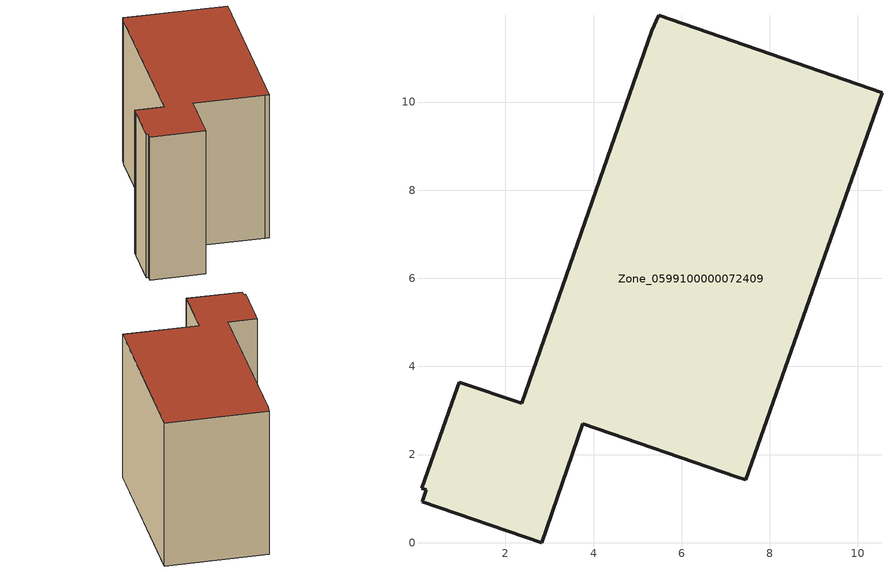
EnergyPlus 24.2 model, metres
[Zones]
Zone_0599100000072409
 floor ground (C_G): 0.1,1.23 0.84,3.36 0.95,3.64 2.38,3.16 5.32,11.61 5.48,11.97 10.55,10.21 7.46,1.43 7.24,1.5 3.75,2.7 2.82,0 0.12,0.93 0.2,1.2 z0
 wall outside (C_F): 0.12,0.93 2.82,0 3.75,2.7 7.24,1.5 7.46,1.43 10.55,10.21 5.48,11.97 5.32,11.61 2.38,3.16 0.95,3.64 0.84,3.36 0.1,1.23 0.2,1.2 0.12,0.93 z0:8.12
 roof outside (C_R): 0.95,3.64 0.84,3.36 0.1,1.23 0.2,1.2 0.12,0.93 2.82,0 3.75,2.7 7.24,1.5 7.46,1.43 10.55,10.21 5.48,11.97 5.32,11.61 2.38,3.16 z8.12
[BUILDING]
Pand.0599100000072409: North Axis=0; Terrain=City; Loads Convergence Tolerance Value=0.04; Temperature Convergence Tolerance Value=0.4; Solar Distribution=FullExterior; Maximum Number of Warmup Days=25; Minimum Number of Warmup Days=1
[Site:Location]
Rotterdam.The.Hague.AP_ZH_NLD Design_Conditions: Latitude=51.96; Longitude=4.45; Time Zone=1; Elevation=-4.5
[SITE:GROUNDTEMPERATURE:BUILDINGSURFACE]
18, 18, 18, 18, 18, 18, 18, 18, 18, 18, 18, 18
[MATERIAL] Thermal Absorptance=0.9; Solar Absorptance=0.7; Visible Absorptance=0.7
Name | Roughness | Thickness | Conductivity | Density | Specific Heat
G.TI.1992-2005 | MediumSmooth | 0.15 | 0.06 | 540 | 1210
F.TI.1992-2005 | Rough | 0.3 | 0.12 | 1920 | 840
R.TI.1992-2005 | MediumRough | 0.2 | 0.08 | 1500 | 1000
[CONSTRUCTION]
C_G: G.TI.1992-2005
C_F: F.TI.1992-2005
C_R: R.TI.1992-2005
[ZONE]
Zone_0599100000072409: Type=1; Multiplier=1; Ceiling Height=Autocalculate; Volume=Autocalculate; Floor Area=autocalculate; Part of Total Floor Area=Yes
[ZONEINFILTRATION:DESIGNFLOWRATE]
Infil_Zone_0599100000072409: Zone or ZoneList or Space or SpaceList=Zone_0599100000072409; Schedule=AlwaysOn; Design Flow Rate Calculation Method=Flow/Area; Flow Rate per Floor Area=0.0015; Constant Term Coefficient=1; Temperature Term Coefficient=0; Velocity Term Coefficient=0; Velocity Squared Term Coefficient=0
[HVACTEMPLATE:ZONE:IDEALLOADSAIRSYSTEM]
Zone_0599100000072409: Maximum Heating Supply Air Temperature=50; Minimum Cooling Supply Air Temperature=13; Maximum Heating Supply Air Humidity Ratio=0.0156; Minimum Cooling Supply Air Humidity Ratio=0.0077; Heating Limit=NoLimit; Cooling Limit=NoLimit; Dehumidification Control Type=ConstantSensibleHeatRatio; Cooling Sensible Heat Ratio=0.7; Dehumidification Setpoint=60; Humidification Control Type=None; Humidification Setpoint=30; Outdoor Air Method=None; Outdoor Air Flow Rate per Person=0.00944; Outdoor Air Flow Rate per Zone Floor Area=0; Outdoor Air Flow Rate per Zone=0; Demand Controlled Ventilation Type=None; Outdoor Air Economizer Type=NoEconomizer; Heat Recovery Type=None; Sensible Heat Recovery Effectiveness=0.7; Latent Heat Recovery Effectiveness=0.65
[ZONECONTROL:THERMOSTAT]
ThermostatControl_Zone_0599100000072409: Zone or ZoneList=Zone_0599100000072409; Control Type Schedule=DualSetpointControlType; Control 1=Thermostat_Zone_0599100000072409; Temperature Difference Between Cutout And Setpoint=0
[THERMOSTATSETPOINT:DUALSETPOINT]
Thermostat_Zone_0599100000072409: Heating Setpoint Temperature Schedule=HeatingSetpoint_Zone_0599100000072409; Cooling Setpoint Temperature Schedule=CoolingSetpoint_Zone_0599100000072409
[SCHEDULE:COMPACT]
HeatingSetpoint_Zone_0599100000072409: Through: 12/31, For: AllDays, Until: 24:00, 21
CoolingSetpoint_Zone_0599100000072409: Through: 12/31, For: AllDays, Until: 24:00, 24
DualSetpointControlType: Through: 12/31, For: AllDays, Until: 24:00, 4
AlwaysOn: Through: 12/31, For: AllDays, Until: 24:00, 1
